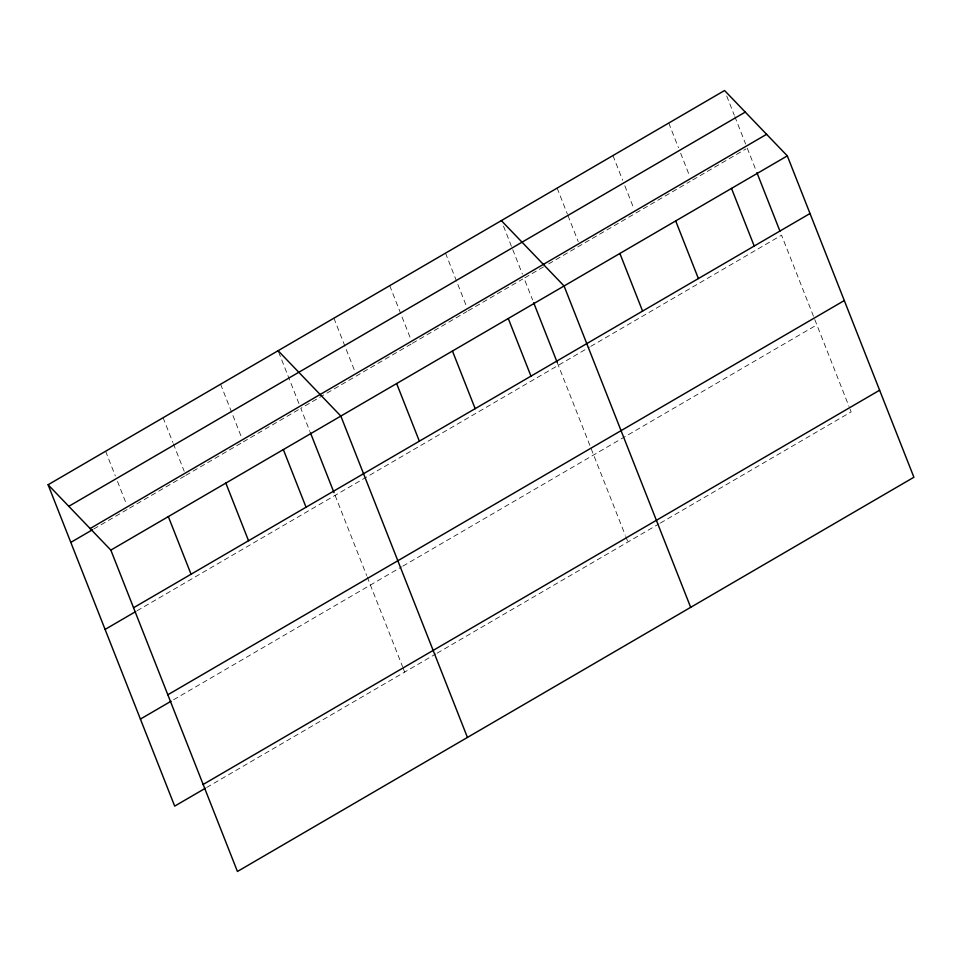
<?xml version="1.0" encoding="UTF-8"?>
<svg xmlns="http://www.w3.org/2000/svg" width="962" height="962" viewBox="0 0 962 962"><rect width="100%" height="100%" fill="white"/><g stroke="black" fill="none" stroke-linecap="round" stroke-linejoin="round"><path stroke-width="0.72" stroke-dasharray="4.81 3.61" d="M93.807 528.98L128.307 508.874M129.581 508.128L184.524 476.118M185.798 475.372L242.027 442.604M243.302 441.859L299.519 409.09M411.123 344.059L300.805 408.345L309.908 431.469M412.421 343.302L466.931 311.532M468.229 310.774L522.739 279.004M543.506 266.907L524.037 278.258L532.611 300.012M548.689 263.877L690.163 181.433M692.76 179.93L745.971 148.918M137.037 610.798L589.465 347.138M590.764 346.38L781.553 235.197L849.013 406.457M173.629 699.723L401.551 566.895M402.85 566.137L816.87 324.855M206.638 787.505L435.834 653.932M437.133 653.174L659.066 523.833M660.365 523.075L851.154 411.892L849.554 407.816M726.731 96.008L734.295 115.224M734.836 116.594L745.646 144.035M747.27 148.16L756.372 171.272M668.758 123.04L678.487 147.751M680.651 153.235L689.838 176.563M612.95 155.567L622.679 180.267M624.843 185.762L634.03 209.091M557.142 188.095L567.412 214.165M567.953 215.536L578.222 241.618M503.499 226.106L522.414 274.134M557.251 362.566L625.24 535.185M625.781 536.543L627.921 541.991M445.526 253.138L466.606 306.662M389.718 285.666L410.798 339.189M333.91 318.182L354.99 371.705M278.643 352.08L299.182 404.232M335.089 495.382L366.666 575.541M367.195 576.899L402.549 666.642M403.078 668.001L404.689 672.089M220.599 384.223L241.678 437.746M163.095 417.724L172.835 442.436M173.364 443.807L184.187 471.248M105.604 451.238L115.332 475.937M117.496 481.433L126.683 504.761"/><path stroke-width="1.44" d="M48.1 484.752L724.566 90.524L787.313 155.88L913.9 477.248L237.434 871.476L110.846 550.108L48.1 484.752L174.687 806.12L205.363 788.251M68.807 506.313L745.273 112.085M90.139 528.535L766.606 134.307M70.803 542.388L92.532 529.725M110.846 550.108L787.313 155.88M133.55 607.743L810.016 213.516M105.086 629.425L135.75 611.543M167.833 694.78L844.299 300.553M140.404 719.083L171.08 701.214M203.15 784.451L879.617 390.223M501.334 220.611L564.069 285.979L690.668 607.347M278.102 350.709L340.837 416.065L467.436 737.445M756.914 172.631L779.942 231.108M731.505 188.408L754.208 246.044M675.685 220.923L698.4 278.571M619.877 253.451L642.592 311.087M533.682 302.729L557.251 362.566M508.261 318.494L530.976 376.142M452.453 351.022L475.168 408.658M396.645 383.549L419.36 441.185M310.449 432.828L334.018 492.664M283.345 449.579L306.048 507.214M225.842 483.092L248.545 540.728M168.338 516.594L191.053 574.242"/></g></svg>
